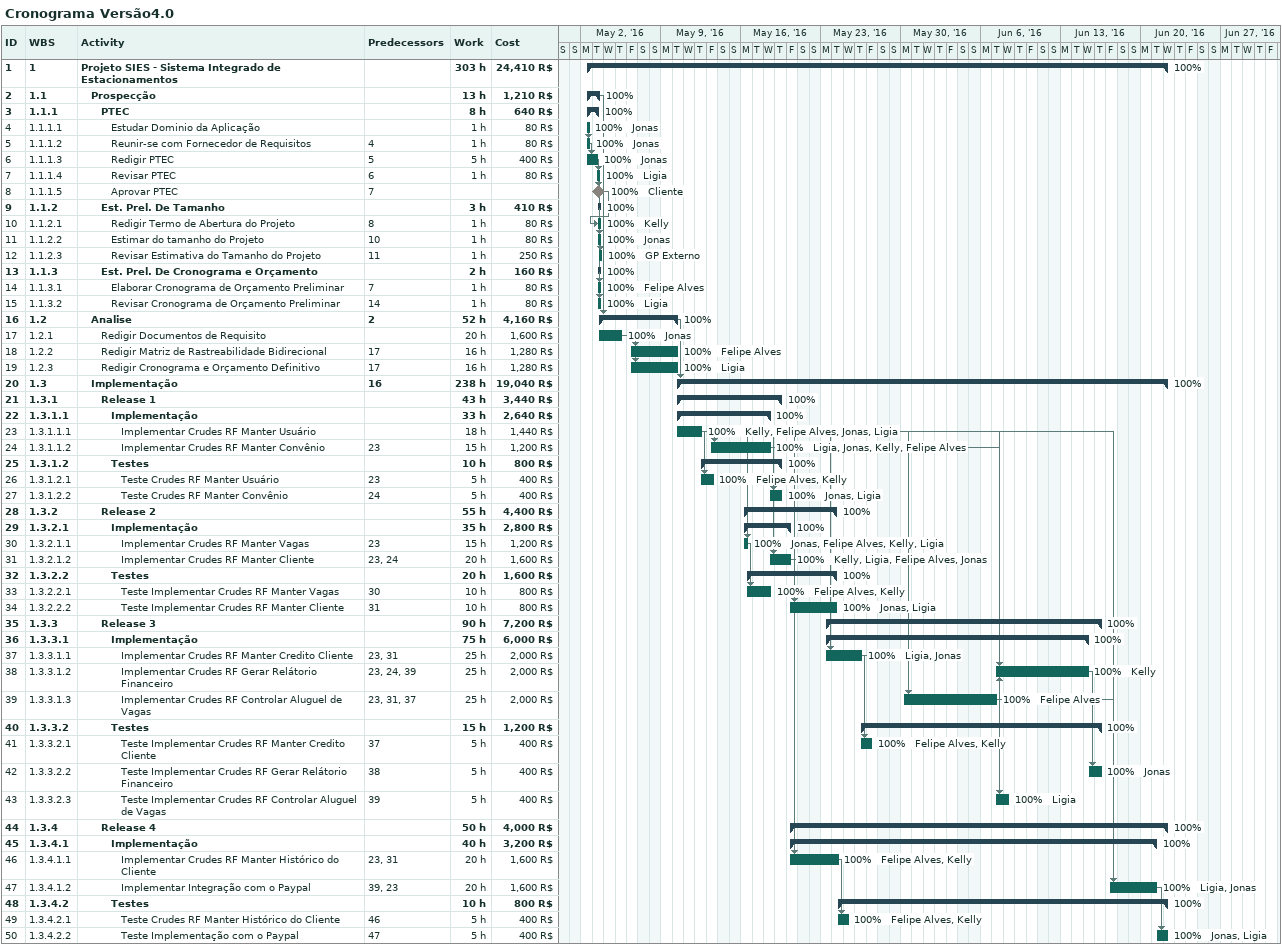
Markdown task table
Cronograma Versão4.0

| ID | WBS | Task | Start | Finish | Predecessors | Resources | % complete | Work (h) | Cost (R$) |
|---|---|---|---|---|---|---|---|---|---|
| 1 | 1 | **Projeto SIES - Sistema Integrado de Estacionamentos** | 2016-05-02 | 2016-06-22 |  |  | 100 | 303 | 24410 |
| 2 | 1.1 | **Prospecção** | 2016-05-02 | 2016-05-03 |  |  | 100 | 13 | 1210 |
| 3 | 1.1.1 | **PTEC** | 2016-05-02 | 2016-05-03 |  |  | 100 | 8 | 640 |
| 4 | 1.1.1.1 | Estudar Dominio da Aplicação | 2016-05-02 | 2016-05-02 |  | Jonas | 100 | 1 | 80 |
| 5 | 1.1.1.2 | Reunir-se com Fornecedor de Requisitos | 2016-05-02 | 2016-05-02 | 4 | Jonas | 100 | 1 | 80 |
| 6 | 1.1.1.3 | Redigir PTEC | 2016-05-02 | 2016-05-03 | 5 | Jonas | 100 | 5 | 400 |
| 7 | 1.1.1.4 | Revisar PTEC | 2016-05-03 | 2016-05-03 | 6 | Ligia | 100 | 1 | 80 |
| 8 | 1.1.1.5 | Aprovar PTEC (milestone) | 2016-05-03 | 2016-05-03 | 7 | Cliente | 100 |  |  |
| 9 | 1.1.2 | **Est. Prel. De Tamanho** | 2016-05-03 | 2016-05-03 |  |  | 100 | 3 | 410 |
| 10 | 1.1.2.1 | Redigir Termo de Abertura do Projeto | 2016-05-03 | 2016-05-03 | 8 | Kelly | 100 | 1 | 80 |
| 11 | 1.1.2.2 | Estimar do tamanho do Projeto | 2016-05-03 | 2016-05-03 | 10 | Jonas | 100 | 1 | 80 |
| 12 | 1.1.2.3 | Revisar Estimativa do Tamanho do Projeto | 2016-05-03 | 2016-05-03 | 11 | GP Externo | 100 | 1 | 250 |
| 13 | 1.1.3 | **Est. Prel. De Cronograma e Orçamento** | 2016-05-03 | 2016-05-03 |  |  | 100 | 2 | 160 |
| 14 | 1.1.3.1 | Elaborar Cronograma de Orçamento Preliminar | 2016-05-03 | 2016-05-03 | 7 | Felipe Alves | 100 | 1 | 80 |
| 15 | 1.1.3.2 | Revisar Cronograma de Orçamento Preliminar | 2016-05-03 | 2016-05-03 | 14 | Ligia | 100 | 1 | 80 |
| 16 | 1.2 | **Analise** | 2016-05-03 | 2016-05-10 | 2 |  | 100 | 52 | 4160 |
| 17 | 1.2.1 | Redigir Documentos de Requisito | 2016-05-03 | 2016-05-05 |  | Jonas | 100 | 20 | 1600 |
| 18 | 1.2.2 | Redigir Matriz de Rastreabilidade Bidirecional | 2016-05-06 | 2016-05-10 | 17 | Felipe Alves | 100 | 16 | 1280 |
| 19 | 1.2.3 | Redigir Cronograma e Orçamento Definitivo | 2016-05-06 | 2016-05-10 | 17 | Ligia | 100 | 16 | 1280 |
| 20 | 1.3 | **Implementação** | 2016-05-10 | 2016-06-22 | 16 |  | 100 | 238 | 19040 |
| 21 | 1.3.1 | **Release 1** | 2016-05-10 | 2016-05-19 |  |  | 100 | 43 | 3440 |
| 22 | 1.3.1.1 | **Implementação** | 2016-05-10 | 2016-05-18 |  |  | 100 | 33 | 2640 |
| 23 | 1.3.1.1.1 | Implementar Crudes RF Manter Usuário | 2016-05-10 | 2016-05-12 |  | Kelly, Felipe Alves, Jonas, Ligia | 100 | 18 | 1440 |
| 24 | 1.3.1.1.2 | Implementar Crudes RF Manter Convênio | 2016-05-13 | 2016-05-18 | 23 | Ligia, Jonas, Kelly, Felipe Alves | 100 | 15 | 1200 |
| 25 | 1.3.1.2 | **Testes** | 2016-05-12 | 2016-05-19 |  |  | 100 | 10 | 800 |
| 26 | 1.3.1.2.1 | Teste Crudes RF Manter Usuário | 2016-05-12 | 2016-05-13 | 23 | Felipe Alves, Kelly | 100 | 5 | 400 |
| 27 | 1.3.1.2.2 | Teste Crudes RF Manter Convênio | 2016-05-18 | 2016-05-19 | 24 | Jonas, Ligia | 100 | 5 | 400 |
| 28 | 1.3.2 | **Release 2** | 2016-05-16 | 2016-05-24 |  |  | 100 | 55 | 4400 |
| 29 | 1.3.2.1 | **Implementação** | 2016-05-16 | 2016-05-20 |  |  | 100 | 35 | 2800 |
| 30 | 1.3.2.1.1 | Implementar Crudes RF Manter Vagas | 2016-05-16 | 2016-05-16 | 23 | Jonas, Felipe Alves, Kelly, Ligia | 100 | 15 | 1200 |
| 31 | 1.3.2.1.2 | Implementar Crudes RF Manter Cliente | 2016-05-18 | 2016-05-20 | 23, 24 | Kelly, Ligia, Felipe Alves, Jonas | 100 | 20 | 1600 |
| 32 | 1.3.2.2 | **Testes** | 2016-05-16 | 2016-05-24 |  |  | 100 | 20 | 1600 |
| 33 | 1.3.2.2.1 | Teste Implementar Crudes RF Manter Vagas | 2016-05-16 | 2016-05-18 | 30 | Felipe Alves, Kelly | 100 | 10 | 800 |
| 34 | 1.3.2.2.2 | Teste Implementar Crudes RF Manter Cliente | 2016-05-20 | 2016-05-24 | 31 | Jonas, Ligia | 100 | 10 | 800 |
| 35 | 1.3.3 | **Release 3** | 2016-05-23 | 2016-06-16 |  |  | 100 | 90 | 7200 |
| 36 | 1.3.3.1 | **Implementação** | 2016-05-23 | 2016-06-15 |  |  | 100 | 75 | 6000 |
| 37 | 1.3.3.1.1 | Implementar Crudes RF Manter Credito Cliente | 2016-05-23 | 2016-05-26 | 23, 31 | Ligia, Jonas | 100 | 25 | 2000 |
| 38 | 1.3.3.1.2 | Implementar Crudes RF Gerar Relátorio Financeiro | 2016-06-07 | 2016-06-15 | 23, 24, 39 | Kelly | 100 | 25 | 2000 |
| 39 | 1.3.3.1.3 | Implementar Crudes RF Controlar Aluguel de Vagas | 2016-05-30 | 2016-06-07 | 23, 31, 37 | Felipe Alves | 100 | 25 | 2000 |
| 40 | 1.3.3.2 | **Testes** | 2016-05-26 | 2016-06-16 |  |  | 100 | 15 | 1200 |
| 41 | 1.3.3.2.1 | Teste Implementar Crudes RF Manter Credito Cliente | 2016-05-26 | 2016-05-27 | 37 | Felipe Alves, Kelly | 100 | 5 | 400 |
| 42 | 1.3.3.2.2 | Teste Implementar Crudes RF Gerar Relátorio Financeiro | 2016-06-15 | 2016-06-16 | 38 | Jonas | 100 | 5 | 400 |
| 43 | 1.3.3.2.3 | Teste Implementar Crudes RF Controlar Aluguel de Vagas | 2016-06-07 | 2016-06-08 | 39 | Ligia | 100 | 5 | 400 |
| 44 | 1.3.4 | **Release 4** | 2016-05-20 | 2016-06-22 |  |  | 100 | 50 | 4000 |
| 45 | 1.3.4.1 | **Implementação** | 2016-05-20 | 2016-06-21 |  |  | 100 | 40 | 3200 |
| 46 | 1.3.4.1.1 | Implementar Crudes RF Manter Histórico do Cliente | 2016-05-20 | 2016-05-24 | 23, 31 | Felipe Alves, Kelly | 100 | 20 | 1600 |
| 47 | 1.3.4.1.2 | Implementar Integração com o Paypal | 2016-06-17 | 2016-06-21 | 39, 23 | Ligia, Jonas | 100 | 20 | 1600 |
| 48 | 1.3.4.2 | **Testes** | 2016-05-24 | 2016-06-22 |  |  | 100 | 10 | 800 |
| 49 | 1.3.4.2.1 | Teste Crudes RF Manter Histórico do Cliente | 2016-05-24 | 2016-05-25 | 46 | Felipe Alves, Kelly | 100 | 5 | 400 |
| 50 | 1.3.4.2.2 | Teste Implementação com o Paypal | 2016-06-21 | 2016-06-22 | 47 | Jonas, Ligia | 100 | 5 | 400 |
